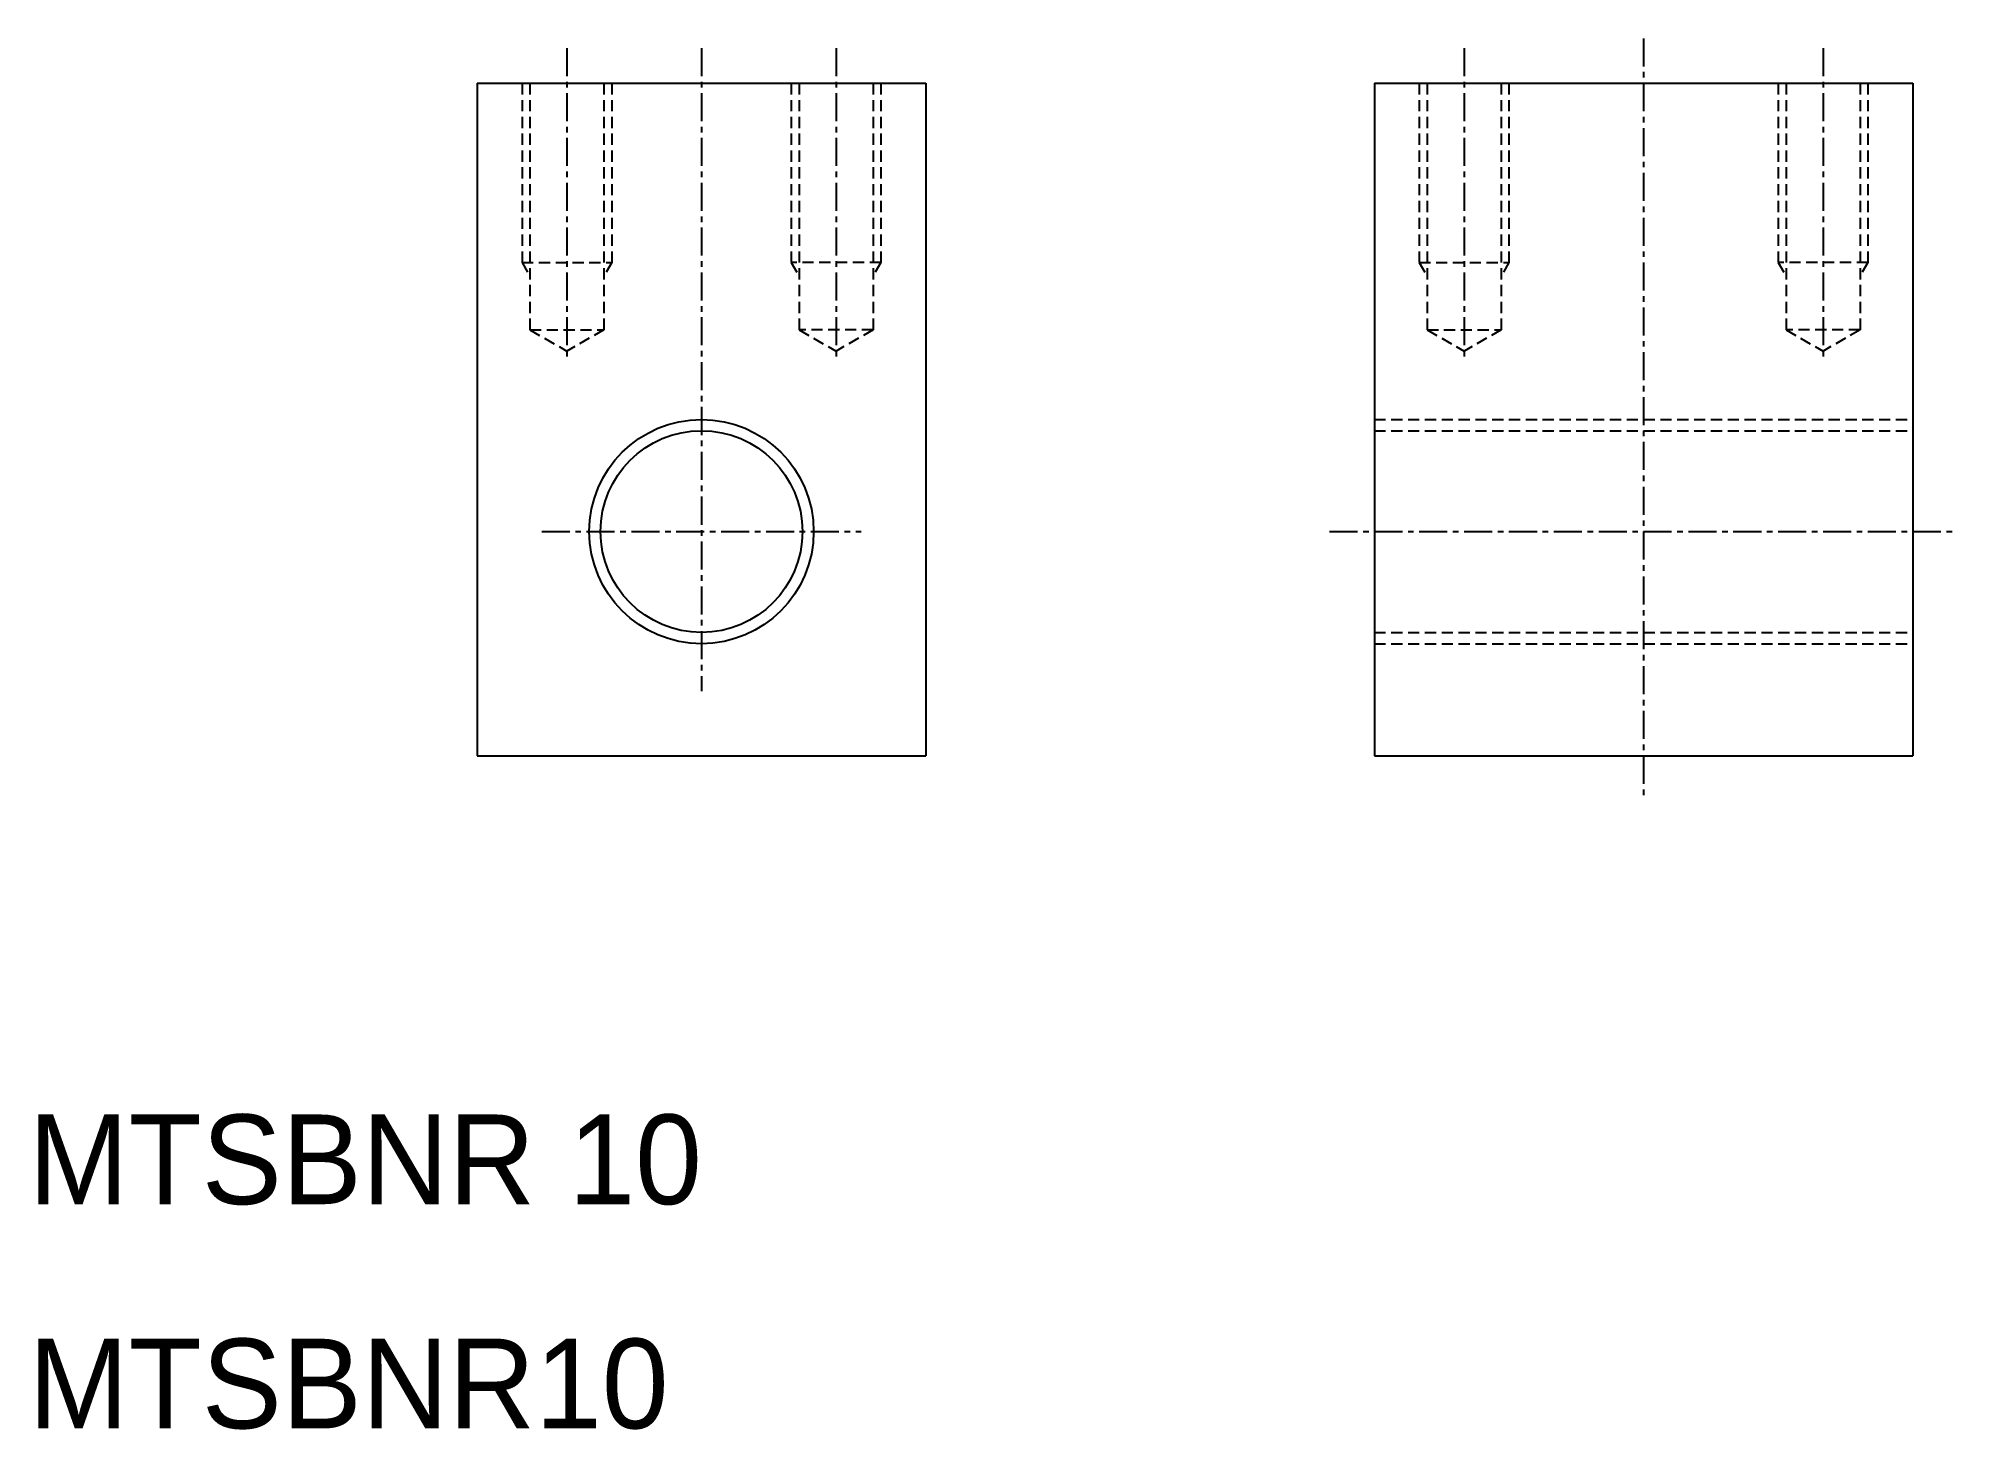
# Model space of a CAD drawing. Extents: x 10.4 to 96, y 9.9 to 72.
import ezdxf

# ---------------------------------------------------------------- set-up
doc = ezdxf.new("R2010")
doc.units = 0
doc.linetypes.add('CENTER', pattern=[2, 1.25, -0.25, 0.25, -0.25])
doc.linetypes.add('DASHED', pattern=[0.75, 0.5, -0.25])
doc.layers.get('0').update_dxf_attribs({"linetype": 'CONTINUOUS'})
doc.layers.add('CENTER', color=1, linetype='CENTER')

msp = doc.modelspace()

# ---------------------------------------------------------------- linework, layer by layer
at = {"color": 7, "linetype": 'CONTINUOUS'}
for p, q in [((30, 70), (50, 70)), ((30, 70), (30, 40)), ((50, 70), (50, 40)), ((70, 70), (94, 70)), ((70, 70), (70, 40)), ((94, 70), (94, 40)), ((30, 40), (50, 40)), ((70, 40), (94, 40))]:
    msp.add_line(p, q, dxfattribs=at)
at = {"color": 3, "linetype": 'DASHED'}
for p, q in [((32, 70), (32, 62)), ((32, 70), (32, 62)), ((32.35, 70), (32.35, 59)), ((32.35, 70), (32.35, 59)), ((35.65, 70), (35.65, 59)), ((35.65, 70), (35.65, 59)), ((36, 70), (36, 62)), ((36, 70), (36, 62)), ((44, 70), (44, 62)), ((44, 70), (44, 62)), ((44.35, 70), (44.35, 59)), ((44.35, 70), (44.35, 59)), ((47.65, 70), (47.65, 59)), ((47.65, 70), (47.65, 59)), ((48, 70), (48, 62)), ((48, 70), (48, 62)), ((72, 70), (72, 62)), ((72, 70), (72, 62)), ((72.35, 70), (72.35, 59)), ((72.35, 70), (72.35, 59)), ((75.65, 70), (75.65, 59)), ((75.65, 70), (75.65, 59)), ((76, 70), (76, 62)), ((76, 70), (76, 62)), ((88, 70), (88, 62)), ((88, 70), (88, 62)), ((88.35, 70), (88.35, 59)), ((88.35, 70), (88.35, 59)), ((91.65, 70), (91.65, 59)), ((91.65, 70), (91.65, 59)), ((92, 70), (92, 62)), ((92, 70), (92, 62)), ((32, 62), (32.35, 61.394)), ((32, 62), (32.35, 61.394)), ((32, 62), (36, 62)), ((32, 62), (36, 62)), ((36, 62), (35.65, 61.394)), ((36, 62), (35.65, 61.394)), ((44, 62), (44.35, 61.394)), ((44, 62), (44.35, 61.394)), ((48, 62), (44, 62)), ((48, 62), (44, 62)), ((48, 62), (47.65, 61.394)), ((48, 62), (47.65, 61.394)), ((72, 62), (72.35, 61.394)), ((72, 62), (72.35, 61.394)), ((72, 62), (76, 62)), ((72, 62), (76, 62)), ((76, 62), (75.65, 61.394)), ((76, 62), (75.65, 61.394)), ((92, 62), (88, 62)), ((92, 62), (88, 62)), ((88, 62), (88.35, 61.394)), ((88, 62), (88.35, 61.394)), ((92, 62), (91.65, 61.394)), ((92, 62), (91.65, 61.394)), ((32.35, 59), (34, 58.047)), ((32.35, 59), (35.65, 59)), ((32.35, 59), (35.65, 59)), ((32.35, 59), (34, 58.047)), ((35.65, 59), (34, 58.047)), ((35.65, 59), (34, 58.047)), ((47.65, 59), (44.35, 59)), ((44.35, 59), (46, 58.047)), ((44.35, 59), (46, 58.047)), ((47.65, 59), (44.35, 59)), ((47.65, 59), (46, 58.047)), ((47.65, 59), (46, 58.047)), ((72.35, 59), (75.65, 59)), ((72.35, 59), (75.65, 59)), ((72.35, 59), (74, 58.047)), ((72.35, 59), (74, 58.047)), ((75.65, 59), (74, 58.047)), ((75.65, 59), (74, 58.047)), ((91.65, 59), (88.35, 59)), ((91.65, 59), (88.35, 59)), ((88.35, 59), (90, 58.047)), ((88.35, 59), (90, 58.047)), ((91.65, 59), (90, 58.047)), ((91.65, 59), (90, 58.047)), ((70, 55), (94, 55)), ((70, 54.5), (94, 54.5)), ((70, 45.5), (94, 45.5)), ((70, 45), (94, 45))]:
    msp.add_line(p, q, dxfattribs=at)
at = {"color": 3, "linetype": 'CONTINUOUS'}
msp.add_circle((40, 50), 5, dxfattribs=at)
at = {"color": 7, "linetype": 'CONTINUOUS'}
msp.add_circle((40, 50), 4.5, dxfattribs=at)
at = {"layer": 'CENTER', "color": 1, "linetype": 'CENTER'}
for p, q in [((82, 72), (82, 38)), ((34, 71.558), (34, 57.605)), ((34, 71.558), (34, 57.605)), ((40, 71.558), (40, 42.877)), ((46, 71.558), (46, 57.605)), ((46, 71.558), (46, 57.605)), ((74, 71.558), (74, 57.605)), ((74, 71.558), (74, 57.605)), ((90, 71.558), (90, 57.605)), ((90, 71.558), (90, 57.605)), ((32.877, 50), (47.123, 50)), ((68, 50), (96, 50))]:
    msp.add_line(p, q, dxfattribs=at)

# ---------------------------------------------------------------- texts
at = {"color": 7, "linetype": 'CONTINUOUS'}
for s, p in [('MTSBNR 10', (10, 20)), ('MTSBNR10', (10, 10))]:
    msp.add_text(s, height=4, dxfattribs=at).set_placement(p)

doc.saveas('drawing.dxf')
